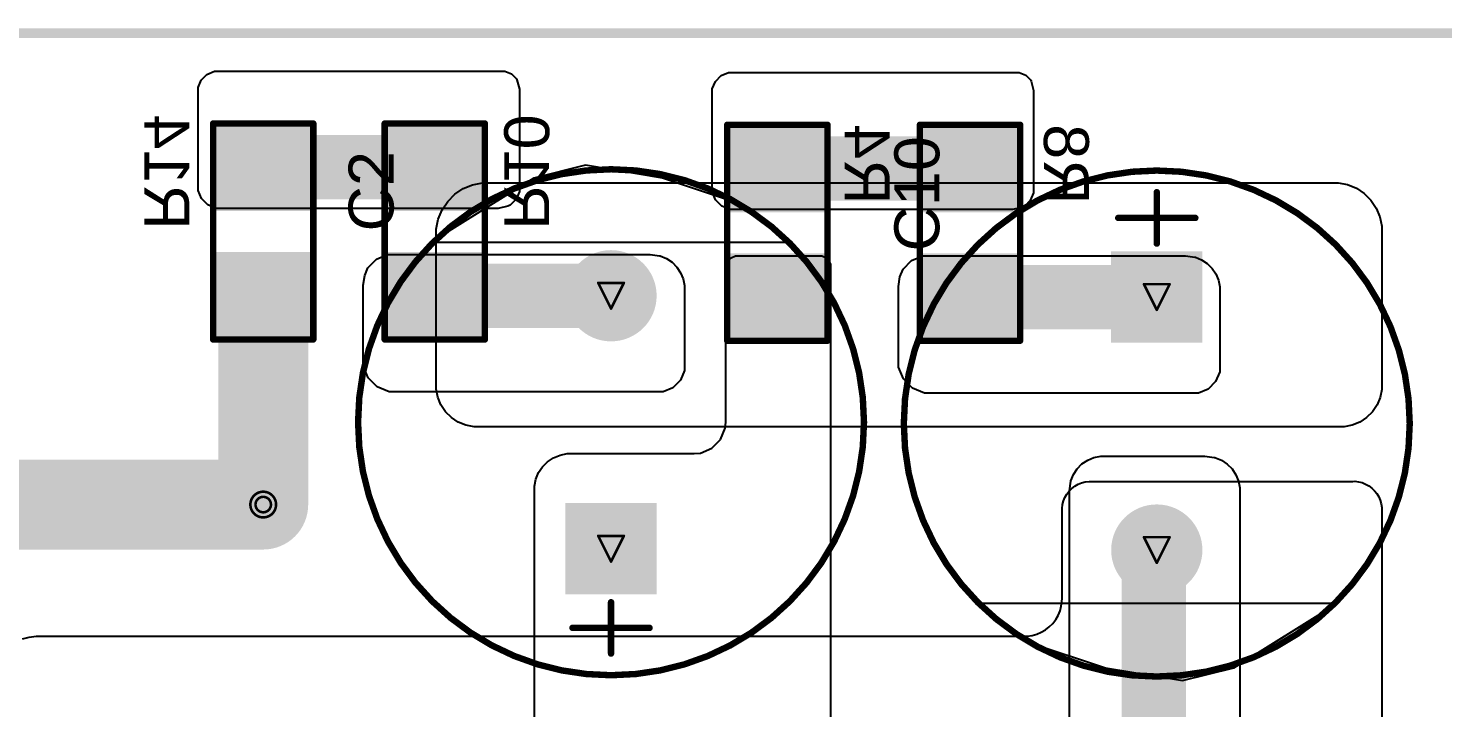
# Model space of a CAD drawing. Header units: inches. Extents: x 0 to 11.2, y -0.2 to 5.5.
# Drawn here: x 3.097 to 4.198, y 2.024 to 2.553 of the extents above; entities that cross this region are included whole.
import ezdxf

# ---------------------------------------------------------------- set-up
doc = ezdxf.new("R2010")
doc.units = ezdxf.units.IN
doc.header["$MEASUREMENT"] = 0
for name, color, linetype in [('Board Outline', 216, 'Continuous'), ('Bottom Layer', 5, 'Continuous'), ('Bottom Overlay', 54, 'Continuous'), ('Bottom Paste', 16, 'Continuous'), ('Bottom Solder', 6, 'Continuous'), ('Drill Drawing', 1, 'Continuous'), ('Multi-Layer', 9, 'Continuous'), ('Pad Holes', 156, 'Continuous'), ('Top Layer', 1, 'Continuous'), ('Top Overlay', 2, 'Continuous'), ('Top Solder', 216, 'Continuous'), ('Via Holes', 16, 'Continuous')]:
    doc.layers.add(name, color=color, linetype=linetype)
doc.styles.add('Arial', font='', dxfattribs={"height": 0.2})
doc.styles.get('Arial').set_extended_font_data('Arial')

# ---------------------------------------------------------------- blocks, each defined once
blk = doc.blocks.new('R___1206_B_36')
at = {"layer": 'Bottom Layer'}
for points in [[(-0.0799999, 0.035), (-0.0199999, 0.035), (-0.0199999, -0.035), (-0.0799999, -0.035)], [(0.0199999, 0.035), (0.0799999, 0.035), (0.0799999, -0.035), (0.0199999, -0.035)]]:
    blk.add_hatch(color=5, dxfattribs=at).paths.add_polyline_path(points)
at = {"layer": 'Bottom Paste'}
for points in [[(-0.0799999, 0.035), (-0.0199999, 0.035), (-0.0199999, -0.035), (-0.0799999, -0.035)], [(0.0199999, 0.035), (0.0799999, 0.035), (0.0799999, -0.035), (0.0199999, -0.035)]]:
    blk.add_hatch(color=16, dxfattribs=at).paths.add_polyline_path(points)
at = {"layer": 'Bottom Solder'}
for points in [[(-0.0839999, 0.039), (-0.0159999, 0.039), (-0.0159999, -0.039), (-0.0839999, -0.039)], [(0.0159999, 0.039), (0.0839999, 0.039), (0.0839999, -0.039), (0.0159999, -0.039)]]:
    blk.add_hatch(color=6, dxfattribs=at).paths.add_polyline_path(points)
at = {"layer": 'Bottom Overlay'}
for points in [[(-0.084, 0.039, 0.005, 0.005, 0), (-0.084, -0.039, 0.005, 0.005, 0)], [(-0.084, 0.039, 0.005, 0.005, 0), (0.084, 0.039, 0.005, 0.005, 0)], [(0.084, 0.039, 0.005, 0.005, 0), (0.084, -0.039, 0.005, 0.005, 0)], [(-0.084, -0.039, 0.005, 0.005, 0), (0.084, -0.039, 0.005, 0.005, 0)]]:
    blk.add_lwpolyline(points, format="xyseb", dxfattribs=at)
for points in [[(-0.08525, 0.039, 0.0025, 0.0025, 1), (-0.08275, 0.039, 0.0025, 0.0025, 1)], [(-0.08525, 0.039, 0.0025, 0.0025, 1), (-0.08275, 0.039, 0.0025, 0.0025, 1)], [(0.08275, 0.039, 0.0025, 0.0025, 1), (0.08525, 0.039, 0.0025, 0.0025, 1)], [(0.08275, 0.039, 0.0025, 0.0025, 1), (0.08525, 0.039, 0.0025, 0.0025, 1)], [(-0.08525, -0.039, 0.0025, 0.0025, 1), (-0.08275, -0.039, 0.0025, 0.0025, 1)], [(-0.08525, -0.039, 0.0025, 0.0025, 1), (-0.08275, -0.039, 0.0025, 0.0025, 1)], [(0.08275, -0.039, 0.0025, 0.0025, 1), (0.08525, -0.039, 0.0025, 0.0025, 1)], [(0.08275, -0.039, 0.0025, 0.0025, 1), (0.08525, -0.039, 0.0025, 0.0025, 1)]]:
    blk.add_lwpolyline(points, format="xyseb", close=True, dxfattribs=at)
blk = doc.blocks.new('R___1206_B_40')
at = {"layer": 'Bottom Layer'}
for points in [[(-0.08, 0.035), (-0.02, 0.035), (-0.02, -0.035), (-0.08, -0.035)], [(0.0199999, 0.035), (0.0799999, 0.035), (0.0799999, -0.035), (0.0199999, -0.035)]]:
    blk.add_hatch(color=5, dxfattribs=at).paths.add_polyline_path(points)
at = {"layer": 'Bottom Paste'}
for points in [[(-0.08, 0.035), (-0.02, 0.035), (-0.02, -0.035), (-0.08, -0.035)], [(0.0199999, 0.035), (0.0799999, 0.035), (0.0799999, -0.035), (0.0199999, -0.035)]]:
    blk.add_hatch(color=16, dxfattribs=at).paths.add_polyline_path(points)
at = {"layer": 'Bottom Solder'}
for points in [[(-0.084, 0.039), (-0.016, 0.039), (-0.016, -0.039), (-0.084, -0.039)], [(0.0159999, 0.039), (0.0839999, 0.039), (0.0839999, -0.039), (0.0159999, -0.039)]]:
    blk.add_hatch(color=6, dxfattribs=at).paths.add_polyline_path(points)
at = {"layer": 'Bottom Overlay'}
for points in [[(-0.084, 0.039, 0.005, 0.005, 0), (0.084, 0.0390001, 0.005, 0.005, 0)], [(-0.084, -0.039, 0.005, 0.005, 0), (-0.084, 0.039, 0.005, 0.005, 0)], [(0.084, -0.039, 0.005, 0.005, 0), (0.084, 0.0390001, 0.005, 0.005, 0)], [(0.084, -0.039, 0.005, 0.005, 0), (-0.084, -0.039, 0.005, 0.005, 0)]]:
    blk.add_lwpolyline(points, format="xyseb", dxfattribs=at)
for points in [[(-0.08525, 0.039, 0.0025, 0.0025, 1), (-0.08275, 0.039, 0.0025, 0.0025, 1)], [(-0.08525, 0.039, 0.0025, 0.0025, 1), (-0.08275, 0.039, 0.0025, 0.0025, 1)], [(0.08275, 0.0390001, 0.0025, 0.0025, 1), (0.08525, 0.0390001, 0.0025, 0.0025, 1)], [(0.08275, 0.0390001, 0.0025, 0.0025, 1), (0.08525, 0.0390001, 0.0025, 0.0025, 1)], [(-0.08525, -0.039, 0.0025, 0.0025, 1), (-0.08275, -0.039, 0.0025, 0.0025, 1)], [(-0.08525, -0.039, 0.0025, 0.0025, 1), (-0.08275, -0.039, 0.0025, 0.0025, 1)], [(0.08275, -0.039, 0.0025, 0.0025, 1), (0.08525, -0.039, 0.0025, 0.0025, 1)], [(0.08275, -0.039, 0.0025, 0.0025, 1), (0.08525, -0.039, 0.0025, 0.0025, 1)]]:
    blk.add_lwpolyline(points, format="xyseb", close=True, dxfattribs=at)
blk = doc.blocks.new('R___1206_B_42')
at = {"layer": 'Bottom Layer'}
for points in [[(-0.0799999, 0.035), (-0.0199999, 0.035), (-0.0199999, -0.035), (-0.0799999, -0.035)], [(0.0199999, 0.035), (0.0799999, 0.035), (0.0799999, -0.035), (0.0199999, -0.035)]]:
    blk.add_hatch(color=5, dxfattribs=at).paths.add_polyline_path(points)
at = {"layer": 'Bottom Paste'}
for points in [[(-0.0799999, 0.035), (-0.0199999, 0.035), (-0.0199999, -0.035), (-0.0799999, -0.035)], [(0.0199999, 0.035), (0.0799999, 0.035), (0.0799999, -0.035), (0.0199999, -0.035)]]:
    blk.add_hatch(color=16, dxfattribs=at).paths.add_polyline_path(points)
at = {"layer": 'Bottom Solder'}
for points in [[(-0.0839999, 0.039), (-0.0159999, 0.039), (-0.0159999, -0.039), (-0.0839999, -0.039)], [(0.0159999, 0.039), (0.0839999, 0.039), (0.0839999, -0.039), (0.0159999, -0.039)]]:
    blk.add_hatch(color=6, dxfattribs=at).paths.add_polyline_path(points)
at = {"layer": 'Bottom Overlay'}
for points in [[(-0.084, 0.039, 0.005, 0.005, 0), (-0.084, -0.0390001, 0.005, 0.005, 0)], [(-0.084, 0.039, 0.005, 0.005, 0), (0.084, 0.039, 0.005, 0.005, 0)], [(0.084, 0.039, 0.005, 0.005, 0), (0.084, -0.0390001, 0.005, 0.005, 0)], [(-0.084, -0.0390001, 0.005, 0.005, 0), (0.084, -0.0390001, 0.005, 0.005, 0)]]:
    blk.add_lwpolyline(points, format="xyseb", dxfattribs=at)
for points in [[(-0.08525, 0.039, 0.0025, 0.0025, 1), (-0.08275, 0.039, 0.0025, 0.0025, 1)], [(-0.08525, 0.039, 0.0025, 0.0025, 1), (-0.08275, 0.039, 0.0025, 0.0025, 1)], [(0.08275, 0.039, 0.0025, 0.0025, 1), (0.08525, 0.039, 0.0025, 0.0025, 1)], [(0.08275, 0.039, 0.0025, 0.0025, 1), (0.08525, 0.039, 0.0025, 0.0025, 1)], [(-0.08525, -0.0390001, 0.0025, 0.0025, 1), (-0.08275, -0.0390001, 0.0025, 0.0025, 1)], [(-0.08525, -0.0390001, 0.0025, 0.0025, 1), (-0.08275, -0.0390001, 0.0025, 0.0025, 1)], [(0.08275, -0.0390001, 0.0025, 0.0025, 1), (0.08525, -0.0390001, 0.0025, 0.0025, 1)], [(0.08275, -0.0390001, 0.0025, 0.0025, 1), (0.08525, -0.0390001, 0.0025, 0.0025, 1)]]:
    blk.add_lwpolyline(points, format="xyseb", close=True, dxfattribs=at)
blk = doc.blocks.new('R___1206_B_46')
at = {"layer": 'Bottom Layer'}
for points in [[(-0.0799999, 0.035), (-0.0199999, 0.035), (-0.0199999, -0.035), (-0.0799999, -0.035)], [(0.0199999, 0.035), (0.0799999, 0.035), (0.0799999, -0.035), (0.0199999, -0.035)]]:
    blk.add_hatch(color=5, dxfattribs=at).paths.add_polyline_path(points)
at = {"layer": 'Bottom Paste'}
for points in [[(-0.0799999, 0.035), (-0.0199999, 0.035), (-0.0199999, -0.035), (-0.0799999, -0.035)], [(0.0199999, 0.035), (0.0799999, 0.035), (0.0799999, -0.035), (0.0199999, -0.035)]]:
    blk.add_hatch(color=16, dxfattribs=at).paths.add_polyline_path(points)
at = {"layer": 'Bottom Solder'}
for points in [[(-0.0839999, 0.039), (-0.0159999, 0.039), (-0.0159999, -0.039), (-0.0839999, -0.039)], [(0.0159999, 0.039), (0.0839999, 0.039), (0.0839999, -0.039), (0.0159999, -0.039)]]:
    blk.add_hatch(color=6, dxfattribs=at).paths.add_polyline_path(points)
at = {"layer": 'Bottom Overlay'}
for points in [[(-0.084, -0.039, 0.005, 0.005, 0), (-0.084, 0.039, 0.005, 0.005, 0)], [(0.084, 0.039, 0.005, 0.005, 0), (-0.084, 0.039, 0.005, 0.005, 0)], [(0.084, -0.039, 0.005, 0.005, 0), (0.084, 0.039, 0.005, 0.005, 0)], [(0.084, -0.039, 0.005, 0.005, 0), (-0.084, -0.039, 0.005, 0.005, 0)]]:
    blk.add_lwpolyline(points, format="xyseb", dxfattribs=at)
for points in [[(-0.08525, 0.039, 0.0025, 0.0025, 1), (-0.08275, 0.039, 0.0025, 0.0025, 1)], [(-0.08525, 0.039, 0.0025, 0.0025, 1), (-0.08275, 0.039, 0.0025, 0.0025, 1)], [(0.08275, 0.039, 0.0025, 0.0025, 1), (0.08525, 0.039, 0.0025, 0.0025, 1)], [(0.08275, 0.039, 0.0025, 0.0025, 1), (0.08525, 0.039, 0.0025, 0.0025, 1)], [(-0.08525, -0.039, 0.0025, 0.0025, 1), (-0.08275, -0.039, 0.0025, 0.0025, 1)], [(-0.08525, -0.039, 0.0025, 0.0025, 1), (-0.08275, -0.039, 0.0025, 0.0025, 1)], [(0.08275, -0.039, 0.0025, 0.0025, 1), (0.08525, -0.039, 0.0025, 0.0025, 1)], [(0.08275, -0.039, 0.0025, 0.0025, 1), (0.08525, -0.039, 0.0025, 0.0025, 1)]]:
    blk.add_lwpolyline(points, format="xyseb", close=True, dxfattribs=at)
blk = doc.blocks.new('87EC0494_71')
at = {"layer": 'Bottom Layer'}
blk.add_hatch(color=5, dxfattribs=at).paths.add_polyline_path([(-0.129916, 0.031496), (-0.066924, 0.031496), (-0.066924, -0.031496), (-0.129916, -0.031496)])
h = blk.add_hatch(color=5, dxfattribs=at)
edge = h.paths.add_edge_path()
edge.add_arc((0.09843, 0), 0.031496, 0, 360)
at = {"layer": 'Bottom Solder'}
blk.add_hatch(color=6, dxfattribs=at).paths.add_polyline_path([(-0.133916, 0.035496), (-0.062924, 0.035496), (-0.062924, -0.035496), (-0.133916, -0.035496)])
h = blk.add_hatch(color=6, dxfattribs=at)
edge = h.paths.add_edge_path()
edge.add_arc((0.09843, 0), 0.035496, 0, 360)
at = {"layer": 'Multi-Layer'}
blk.add_hatch(color=9, dxfattribs=at).paths.add_polyline_path([(-0.129916, 0.031496), (-0.066924, 0.031496), (-0.066924, -0.031496), (-0.129916, -0.031496)])
h = blk.add_hatch(color=9, dxfattribs=at)
edge = h.paths.add_edge_path()
edge.add_arc((0.09843, 0), 0.031496, 0, 360)
at = {"layer": 'Pad Holes'}
h = blk.add_hatch(color=7, dxfattribs=at)
edge = h.paths.add_edge_path()
edge.add_arc((-0.098425, 0), 0.019685, 0, 360)
h = blk.add_hatch(color=7, dxfattribs=at)
edge = h.paths.add_edge_path()
edge.add_arc((0.098425, 0), 0.019685, 0, 360)
at = {"layer": 'Top Layer'}
blk.add_hatch(color=1, dxfattribs=at).paths.add_polyline_path([(-0.129916, 0.031496), (-0.066924, 0.031496), (-0.066924, -0.031496), (-0.129916, -0.031496)])
h = blk.add_hatch(color=1, dxfattribs=at)
edge = h.paths.add_edge_path()
edge.add_arc((0.09843, 0), 0.031496, 0, 360)
at = {"layer": 'Top Solder'}
blk.add_hatch(color=216, dxfattribs=at).paths.add_polyline_path([(-0.133916, 0.035496), (-0.062924, 0.035496), (-0.062924, -0.035496), (-0.133916, -0.035496)])
h = blk.add_hatch(color=216, dxfattribs=at)
edge = h.paths.add_edge_path()
edge.add_arc((0.09843, 0), 0.035496, 0, 360)
at = {"layer": 'Top Overlay'}
for p, q in [((0.14, 0.14), (0.14, 0.14)), ((0.14, 0.14), (0.14, -0.14)), ((0.19, 0.06), (0.14, 0.14)), ((0.2, 0.02), (0.19, 0.06)), ((0.1899999, -0.04), (0.2, 0.02)), ((0.17, -0.1), (0.1899999, -0.04)), ((0.14, -0.14), (0.17, -0.1))]:
    blk.add_line(p, q, dxfattribs=at)
for points in [[(0.19685, 0, 0.005, 0.005, 1), (-0.19685, 0, 0.005, 0.005, 1)], [(-0.16125, 0.03, 0.0025, 0.0025, 1), (-0.15875, 0.03, 0.0025, 0.0025, 1)], [(-0.1981, 0, 0.0025, 0.0025, 1), (-0.1956, 0, 0.0025, 0.0025, 1)], [(-0.1812499, 0, 0.0025, 0.0025, 1), (-0.1787499, 0, 0.0025, 0.0025, 1)], [(-0.1412501, 0, 0.0025, 0.0025, 1), (-0.1387501, 0, 0.0025, 0.0025, 1)], [(0.1956, 0, 0.0025, 0.0025, 1), (0.1981, 0, 0.0025, 0.0025, 1)], [(-0.16125, -0.03, 0.0025, 0.0025, 1), (-0.15875, -0.03, 0.0025, 0.0025, 1)]]:
    blk.add_lwpolyline(points, format="xyseb", close=True, dxfattribs=at)
for points in [[(-0.16, -0.03, 0.005, 0.005, 0), (-0.16, 0.03, 0.005, 0.005, 0)], [(-0.1400001, 0, 0.005, 0.005, 0), (-0.1799999, 0, 0.005, 0.005, 0)]]:
    blk.add_lwpolyline(points, format="xyseb", dxfattribs=at)
blk = doc.blocks.new('87EC0494_77')
at = {"layer": 'Bottom Layer'}
blk.add_hatch(color=5, dxfattribs=at).paths.add_polyline_path([(-0.129916, 0.031496), (-0.066924, 0.031496), (-0.066924, -0.031496), (-0.129916, -0.031496)])
h = blk.add_hatch(color=5, dxfattribs=at)
edge = h.paths.add_edge_path()
edge.add_arc((0.09843, 0), 0.031496, 0, 360)
at = {"layer": 'Bottom Solder'}
blk.add_hatch(color=6, dxfattribs=at).paths.add_polyline_path([(-0.133916, 0.035496), (-0.062924, 0.035496), (-0.062924, -0.035496), (-0.133916, -0.035496)])
h = blk.add_hatch(color=6, dxfattribs=at)
edge = h.paths.add_edge_path()
edge.add_arc((0.09843, 0), 0.035496, 0, 360)
at = {"layer": 'Multi-Layer'}
blk.add_hatch(color=9, dxfattribs=at).paths.add_polyline_path([(-0.129916, 0.031496), (-0.066924, 0.031496), (-0.066924, -0.031496), (-0.129916, -0.031496)])
h = blk.add_hatch(color=9, dxfattribs=at)
edge = h.paths.add_edge_path()
edge.add_arc((0.09843, 0), 0.031496, 0, 360)
at = {"layer": 'Pad Holes'}
h = blk.add_hatch(color=7, dxfattribs=at)
edge = h.paths.add_edge_path()
edge.add_arc((-0.098425, 0), 0.019685, 0, 360)
h = blk.add_hatch(color=7, dxfattribs=at)
edge = h.paths.add_edge_path()
edge.add_arc((0.098425, 0), 0.019685, 0, 360)
at = {"layer": 'Top Layer'}
blk.add_hatch(color=1, dxfattribs=at).paths.add_polyline_path([(-0.129916, 0.031496), (-0.066924, 0.031496), (-0.066924, -0.031496), (-0.129916, -0.031496)])
h = blk.add_hatch(color=1, dxfattribs=at)
edge = h.paths.add_edge_path()
edge.add_arc((0.09843, 0), 0.031496, 0, 360)
at = {"layer": 'Top Solder'}
blk.add_hatch(color=216, dxfattribs=at).paths.add_polyline_path([(-0.133916, 0.035496), (-0.062924, 0.035496), (-0.062924, -0.035496), (-0.133916, -0.035496)])
h = blk.add_hatch(color=216, dxfattribs=at)
edge = h.paths.add_edge_path()
edge.add_arc((0.09843, 0), 0.035496, 0, 360)
at = {"layer": 'Top Overlay'}
for p, q in [((0.14, 0.14), (0.14, 0.14)), ((0.14, 0.14), (0.14, -0.14)), ((0.19, 0.06), (0.14, 0.14)), ((0.2, 0.02), (0.19, 0.06)), ((0.19, -0.04), (0.2, 0.02)), ((0.17, -0.1), (0.19, -0.04)), ((0.14, -0.14), (0.17, -0.1))]:
    blk.add_line(p, q, dxfattribs=at)
for points in [[(0.19685, 0, 0.005, 0.005, 1), (-0.19685, 0, 0.005, 0.005, 1)], [(-0.16125, 0.03, 0.0025, 0.0025, 1), (-0.15875, 0.03, 0.0025, 0.0025, 1)], [(-0.1981, 0, 0.0025, 0.0025, 1), (-0.1956, 0, 0.0025, 0.0025, 1)], [(-0.18125, 0, 0.0025, 0.0025, 1), (-0.17875, 0, 0.0025, 0.0025, 1)], [(-0.1412499, 0, 0.0025, 0.0025, 1), (-0.1387499, 0, 0.0025, 0.0025, 1)], [(0.1956, 0, 0.0025, 0.0025, 1), (0.1981, 0, 0.0025, 0.0025, 1)], [(-0.16125, -0.03, 0.0025, 0.0025, 1), (-0.15875, -0.03, 0.0025, 0.0025, 1)]]:
    blk.add_lwpolyline(points, format="xyseb", close=True, dxfattribs=at)
for points in [[(-0.16, 0.03, 0.005, 0.005, 0), (-0.16, -0.03, 0.005, 0.005, 0)], [(-0.18, 0, 0.005, 0.005, 0), (-0.1399999, 0, 0.005, 0.005, 0)]]:
    blk.add_lwpolyline(points, format="xyseb", dxfattribs=at)

msp = doc.modelspace()

# ---------------------------------------------------------------- hatches: boundary and pattern name
at = {"layer": 'Bottom Layer'}
h = msp.add_hatch(color=5, dxfattribs=at)
edge = h.paths.add_edge_path()
edge.add_arc((3.28, 2.1823813), 0.023622, 0, 360)
at = {"layer": 'Bottom Solder'}
h = msp.add_hatch(color=6, dxfattribs=at)
edge = h.paths.add_edge_path()
edge.add_arc((3.28, 2.1823813), 0.027622, 0, 360)
at = {"layer": 'Top Layer'}
h = msp.add_hatch(color=1, dxfattribs=at)
edge = h.paths.add_edge_path()
edge.add_arc((3.28, 2.1823813), 0.023622, 0, 360)
at = {"layer": 'Top Solder'}
h = msp.add_hatch(color=216, dxfattribs=at)
edge = h.paths.add_edge_path()
edge.add_arc((3.28, 2.1823813), 0.027622, 0, 360)
at = {"layer": 'Via Holes'}
h = msp.add_hatch(color=7, dxfattribs=at)
edge = h.paths.add_edge_path()
edge.add_arc((3.28, 2.1823813), 0.011811, 0, 360)

# ---------------------------------------------------------------- linework, layer by layer
at = {"layer": 'Board Outline'}
msp.add_lwpolyline([(0.0098424, 2.5492132, 0.0075, 0.0075, 0), (4.320866, 2.5492132, 0.0075, 0.0075, 0)], format="xyseb", dxfattribs=at)
at = {"layer": 'Bottom Layer'}
for p, q in [((3.2293173, 2.5067853), (3.2317458, 2.5126484)), ((3.2317458, 2.5126484), (3.2362332, 2.5171357)), ((3.2362332, 2.5171357), (3.2420963, 2.5195643)), ((3.2420963, 2.5195643), (3.2452693, 2.5195642)), ((3.2452693, 2.5195642), (3.2452694, 2.5195645)), ((3.2452694, 2.5195645), (3.4653488, 2.5195643)), ((3.4653488, 2.5195643), (3.4681274, 2.5195645)), ((3.4681274, 2.5195645), (3.4732616, 2.5174381)), ((3.4732616, 2.5174381), (3.4771911, 2.5135085)), ((3.4771911, 2.5135085), (3.4774543, 2.5128731)), ((3.4774543, 2.5128731), (3.4793173, 2.5055963)), ((3.6294039, 2.5057853), (3.6318324, 2.5116484)), ((3.6318324, 2.5116484), (3.6363198, 2.5161357)), ((3.6363198, 2.5161357), (3.6421829, 2.5185643)), ((3.6421829, 2.5185643), (3.6453559, 2.5185642)), ((3.6453559, 2.5185642), (3.645356, 2.5185645)), ((3.645356, 2.5185645), (3.8654354, 2.5185643)), ((3.8654354, 2.5185643), (3.868214, 2.5185645)), ((3.868214, 2.5185645), (3.8733482, 2.5164381)), ((3.8733482, 2.5164381), (3.8772777, 2.5125085)), ((3.8772777, 2.5125085), (3.8775409, 2.5118731)), ((3.8775409, 2.5118731), (3.8794039, 2.5045963)), ((3.2293173, 2.4780593), (3.2293173, 2.5067853)), ((3.4793175, 2.5055955), (3.4793167, 2.429253)), ((3.4793173, 2.5055957), (3.4793172, 2.5055957)), ((3.4793172, 2.5055957), (3.4793175, 2.5055955)), ((3.4793173, 2.5055963), (3.4793173, 2.5055957)), ((3.6294039, 2.4770593), (3.6294039, 2.5057853)), ((3.8794041, 2.5045955), (3.8794033, 2.428253)), ((3.8794039, 2.5045957), (3.8794038, 2.5045957)), ((3.8794038, 2.5045957), (3.8794041, 2.5045955)), ((3.8794039, 2.5045963), (3.8794039, 2.5045957)), ((3.2293174, 2.4303309), (3.2293173, 2.4780593)), ((3.629404, 2.4293309), (3.6294039, 2.4770593)), ((3.2293172, 2.4268535), (3.2293174, 2.4303309)), ((3.2319786, 2.420428), (3.2293172, 2.4268535)), ((3.4793172, 2.4259898), (3.4768201, 2.41996)), ((3.4793167, 2.429253), (3.4793172, 2.4259898)), ((3.6294038, 2.4258535), (3.629404, 2.4293309)), ((3.6320652, 2.419428), (3.6294038, 2.4258535)), ((3.8794038, 2.4249898), (3.8769067, 2.41896)), ((3.8794033, 2.428253), (3.8794038, 2.4249898)), ((3.2368964, 2.4155102), (3.2319786, 2.420428)), ((3.2433219, 2.4128488), (3.2368964, 2.4155102)), ((3.2467993, 2.412849), (3.2433219, 2.4128488)), ((3.4629121, 2.4128487), (3.2467993, 2.412849)), ((3.4702189, 2.4145226), (3.4629121, 2.4128487)), ((3.4722052, 2.4153452), (3.4702189, 2.4145226)), ((3.4768201, 2.41996), (3.4722052, 2.4153452)), ((3.636983, 2.4145102), (3.6320652, 2.419428)), ((3.6434085, 2.4118488), (3.636983, 2.4145102)), ((3.6468859, 2.411849), (3.6434085, 2.4118488)), ((3.8629987, 2.4118487), (3.6468859, 2.411849)), ((3.8703055, 2.4135226), (3.8629987, 2.4118487)), ((3.8722918, 2.4143452), (3.8703055, 2.4135226)), ((3.8769067, 2.41896), (3.8722918, 2.4143452)), ((3.3589699, 2.3606649), (3.3614173, 2.3665736)), ((3.3614173, 2.3665736), (3.3680856, 2.373242)), ((3.3680856, 2.373242), (3.3767982, 2.3768508)), ((3.3767982, 2.3768508), (3.3815135, 2.3768506)), ((3.3815135, 2.3768506), (3.5810928, 2.3768509)), ((3.5810928, 2.3768509), (3.581093, 2.3768506)), ((3.581093, 2.3768506), (3.5810931, 2.3768507)), ((3.5810931, 2.3768507), (3.5810941, 2.3768507)), ((3.5810941, 2.3768507), (3.5884362, 2.3759135)), ((3.5884362, 2.3759135), (3.5888856, 2.3758241)), ((3.5888856, 2.3758241), (3.5937475, 2.3738103)), ((3.5937475, 2.3738103), (3.5981231, 2.3708866)), ((3.5981231, 2.3708866), (3.6018442, 2.3671655)), ((3.6018442, 2.3671655), (3.6047679, 2.3627898)), ((3.6399998, 2.3683366), (3.6414272, 2.371783)), ((3.64, 2.3664715), (3.6399998, 2.3683366)), ((3.6399998, 2.246586), (3.64, 2.3664715)), ((3.6414272, 2.371783), (3.6440649, 2.3744208)), ((3.6440649, 2.3744208), (3.6475113, 2.3758482)), ((3.6475113, 2.3758482), (3.6493764, 2.3758481)), ((3.6493764, 2.3758481), (3.7130874, 2.3758483)), ((3.713087, 2.3758476), (3.7147516, 2.3758489)), ((3.7130874, 2.3758483), (3.713087, 2.3758476)), ((3.7147516, 2.3758489), (3.717828, 2.3745764)), ((3.717828, 2.3745764), (3.7201826, 2.372223)), ((3.7201826, 2.372223), (3.7214567, 2.3691473)), ((3.7214567, 2.3691473), (3.7214563, 2.3674827)), ((3.7214563, 2.3674827), (3.7214565, 1.8614565)), ((3.7779285, 2.3655711), (3.7845968, 2.3722395)), ((3.7845968, 2.3722395), (3.7933094, 2.3758483)), ((3.7933094, 2.3758483), (3.7980247, 2.3758481)), ((3.7980247, 2.3758481), (3.997604, 2.3758484)), ((3.997604, 2.3758484), (3.9976042, 2.3758481)), ((3.9976042, 2.3758481), (3.9976043, 2.3758482)), ((3.9976043, 2.3758482), (3.9976053, 2.3758482)), ((3.9976053, 2.3758482), (4.0049474, 2.374911)), ((4.0049474, 2.374911), (4.0053968, 2.3748216)), ((4.0053968, 2.3748216), (4.0102587, 2.3728078)), ((4.0102587, 2.3728078), (4.0146343, 2.3698841)), ((4.0146343, 2.3698841), (4.0183554, 2.366163)), ((3.3578088, 2.3531456), (3.3589699, 2.3606649)), ((3.6047679, 2.3627898), (3.6067817, 2.3579279)), ((3.6067817, 2.3579279), (3.6078083, 2.3527665)), ((3.77432, 2.3521431), (3.7754811, 2.3596624)), ((3.7754811, 2.3596624), (3.7779285, 2.3655711)), ((4.0183554, 2.366163), (4.0212791, 2.3617873)), ((4.0212791, 2.3617873), (4.0232929, 2.3569254)), ((4.0232929, 2.3569254), (4.0243195, 2.351764)), ((3.3578086, 2.3116405), (3.3578087, 2.3531456)), ((3.3578087, 2.3531456), (3.3578088, 2.3531456)), ((3.6078083, 2.3527665), (3.6078082, 2.3501353)), ((3.6078082, 2.3501353), (3.6078087, 2.2867649)), ((3.7743198, 2.310638), (3.7743199, 2.3521431)), ((3.7743199, 2.3521431), (3.77432, 2.3521431)), ((4.0243195, 2.351764), (4.0243194, 2.3491328)), ((4.0243194, 2.3491328), (4.0243199, 2.2857624)), ((3.3578086, 2.295432), (3.3578086, 2.3116405)), ((3.7743198, 2.2944295), (3.7743198, 2.310638)), ((3.3578085, 2.2904002), (3.3578086, 2.295432)), ((3.3616597, 2.2811026), (3.3578085, 2.2904002)), ((3.7743197, 2.2893977), (3.7743198, 2.2944295)), ((3.7781709, 2.2801001), (3.7743197, 2.2893977)), ((3.3687758, 2.2739865), (3.3616597, 2.2811026)), ((3.6046483, 2.2791351), (3.5988088, 2.2732956)), ((3.6078087, 2.2867649), (3.6046483, 2.2791351)), ((3.785287, 2.272984), (3.7781709, 2.2801001)), ((4.0243199, 2.2857624), (4.0211595, 2.2781326)), ((3.3780735, 2.2701353), (3.3687758, 2.2739865)), ((3.3831053, 2.2701354), (3.3780735, 2.2701353)), ((3.3831055, 2.2701353), (3.3831053, 2.2701354)), ((3.591179, 2.2701353), (3.3831055, 2.2701353)), ((3.5988088, 2.2732956), (3.591179, 2.2701353)), ((3.7945847, 2.2691328), (3.785287, 2.272984)), ((3.7996165, 2.2691329), (3.7945847, 2.2691328)), ((3.7996167, 2.2691328), (3.7996165, 2.2691329)), ((4.0076902, 2.2691328), (3.7996167, 2.2691328)), ((4.01532, 2.2722931), (4.0076902, 2.2691328)), ((4.0211595, 2.2781326), (4.01532, 2.2722931)), ((3.6395276, 2.2417891), (3.6399998, 2.246586)), ((3.6358565, 2.2329254), (3.6395276, 2.2417891)), ((3.620209, 2.2224705), (3.6290727, 2.2261416)), ((3.6290727, 2.2261416), (3.6358565, 2.2329254)), ((3.4973955, 2.2118403), (3.5012982, 2.215743)), ((3.5012982, 2.215743), (3.5058874, 2.2188094)), ((3.5058874, 2.2188094), (3.5109866, 2.2209216)), ((3.5109866, 2.2209216), (3.5163999, 2.2219984)), ((3.5163999, 2.2219984), (3.5191596, 2.2219984)), ((3.5191596, 2.2219984), (3.6154121, 2.2219983)), ((3.6154121, 2.2219983), (3.620209, 2.2224705)), ((3.6154121, 2.2219983), (3.6154121, 2.2219983)), ((3.6154121, 2.2219983), (3.6154122, 2.2219983)), ((3.6154122, 2.2219983), (3.6154121, 2.2219983)), ((3.9133761, 2.2102112), (3.9171372, 2.2139723)), ((3.9171372, 2.2139723), (3.9215599, 2.2169273)), ((3.9215599, 2.2169273), (3.9264741, 2.2189626)), ((3.9264741, 2.2189626), (3.9316909, 2.22)), ((3.9316909, 2.22), (3.9343505, 2.2199998)), ((3.9343505, 2.2199998), (4.0126288, 2.22)), ((4.0126288, 2.22), (4.012629, 2.2199997)), ((4.012629, 2.2199997), (4.0126291, 2.2199998)), ((4.0126291, 2.2199998), (4.01263, 2.2199998)), ((4.01263, 2.2199998), (4.0199731, 2.2190756)), ((4.0199731, 2.2190756), (4.0206128, 2.2189484)), ((4.0206128, 2.2189484), (4.0255941, 2.2168854)), ((4.0255941, 2.2168854), (4.0300771, 2.2138901)), ((4.0300771, 2.2138901), (4.0338896, 2.2100777)), ((3.4911402, 2.1967386), (3.4922169, 2.2021519)), ((3.4922169, 2.2021519), (3.4943291, 2.2072511)), ((3.4943291, 2.2072511), (3.4973955, 2.2118403)), ((3.9083858, 2.2008742), (3.9104211, 2.2057885)), ((3.9104211, 2.2057885), (3.9133761, 2.2102112)), ((4.0338896, 2.2100777), (4.036885, 2.2055948)), ((4.036885, 2.2055948), (4.0389482, 2.2006136)), ((3.4911393, 2.0061399), (3.4911402, 2.193979)), ((3.4911402, 2.193979), (3.4911402, 2.1967386)), ((3.9073487, 2.1929977), (3.9073488, 2.1929979)), ((3.907349, 1.9061569), (3.9073487, 2.1929977)), ((3.9073488, 2.1929979), (3.9083296, 2.2005916)), ((3.9083296, 2.2005916), (3.9083858, 2.2008742)), ((4.0389482, 2.2006136), (4.0399999, 2.1953256)), ((4.0399999, 2.1953256), (4.0399998, 2.1926298)), ((4.0399998, 2.1926298), (4.04, 1.9956162))]:
    msp.add_line(p, q, dxfattribs=at)
for points in [[(3.28, 2.4448498, 0.05, 0.05, 0), (3.4134912, 2.4448498, 0.05, 0.05, 0)], [(3.4134912, 2.4448498, 0.05, 0.05, 0), (3.4134913, 2.4448499, 0.05, 0.05, 0)], [(3.69, 2.4438498, 0.05, 0.05, 0), (3.83, 2.4438498, 0.05, 0.05, 0)], [(3.28, 2.1823813, 0.07, 0.07, 0), (3.28, 2.3344214, 0.07, 0.07, 0)], [(3.4134913, 2.34485, 0.05, 0.05, 0), (3.4134938, 2.3448525, 0.05, 0.05, 0)], [(3.4134938, 2.3448525, 0.05, 0.05, 0), (3.5506531, 2.3448525, 0.05, 0.05, 0)], [(3.5506531, 2.3448525, 0.05, 0.05, 0), (3.5506556, 2.34485, 0.05, 0.05, 0)], [(3.83, 2.34385, 0.05, 0.05, 0), (3.8300025, 2.3438475, 0.05, 0.05, 0)], [(3.8300025, 2.3438475, 0.05, 0.05, 0), (3.9753365, 2.3438475, 0.05, 0.05, 0)], [(3.9753365, 2.3438475, 0.05, 0.05, 0), (3.975339, 2.34385, 0.05, 0.05, 0)], [(3.9729969, 2.1446579, 0.05, 0.05, -0.4142135623730951), (3.975339, 2.147, 0.05, 0.05, 0)], [(3.9729969, 1.916572, 0.05, 0.05, 0), (3.9729969, 2.1446579, 0.05, 0.05, 0)]]:
    msp.add_lwpolyline(points, format="xyseb", dxfattribs=at)
for points in [[(3.2675, 2.4448498, 0.025, 0.025, 1), (3.2925, 2.4448498, 0.025, 0.025, 1)], [(3.4009912, 2.4448498, 0.025, 0.025, 1), (3.4259912, 2.4448498, 0.025, 0.025, 1)], [(3.4009912, 2.4448498, 0.025, 0.025, 1), (3.4259912, 2.4448498, 0.025, 0.025, 1)], [(3.4009913, 2.4448499, 0.025, 0.025, 1), (3.4259913, 2.4448499, 0.025, 0.025, 1)], [(3.6775, 2.4438498, 0.025, 0.025, 1), (3.7025, 2.4438498, 0.025, 0.025, 1)], [(3.8175, 2.4438498, 0.025, 0.025, 1), (3.8425, 2.4438498, 0.025, 0.025, 1)], [(3.2625, 2.3344214, 0.035, 0.035, 1), (3.2975, 2.3344214, 0.035, 0.035, 1)], [(3.4009913, 2.34485, 0.025, 0.025, 1), (3.4259913, 2.34485, 0.025, 0.025, 1)], [(3.4009938, 2.3448525, 0.025, 0.025, 1), (3.4259938, 2.3448525, 0.025, 0.025, 1)], [(3.4009938, 2.3448525, 0.025, 0.025, 1), (3.4259938, 2.3448525, 0.025, 0.025, 1)], [(3.5381531, 2.3448525, 0.025, 0.025, 1), (3.5631531, 2.3448525, 0.025, 0.025, 1)], [(3.5381531, 2.3448525, 0.025, 0.025, 1), (3.5631531, 2.3448525, 0.025, 0.025, 1)], [(3.5381556, 2.34485, 0.025, 0.025, 1), (3.5631556, 2.34485, 0.025, 0.025, 1)], [(3.8175, 2.34385, 0.025, 0.025, 1), (3.8425, 2.34385, 0.025, 0.025, 1)], [(3.8175025, 2.3438475, 0.025, 0.025, 1), (3.8425025, 2.3438475, 0.025, 0.025, 1)], [(3.8175025, 2.3438475, 0.025, 0.025, 1), (3.8425025, 2.3438475, 0.025, 0.025, 1)], [(3.9628365, 2.3438475, 0.025, 0.025, 1), (3.9878365, 2.3438475, 0.025, 0.025, 1)], [(3.9628365, 2.3438475, 0.025, 0.025, 1), (3.9878365, 2.3438475, 0.025, 0.025, 1)], [(3.962839, 2.34385, 0.025, 0.025, 1), (3.987839, 2.34385, 0.025, 0.025, 1)], [(3.2625, 2.1823813, 0.035, 0.035, 1), (3.2975, 2.1823813, 0.035, 0.035, 1)], [(3.9604969, 2.1446579, 0.025, 0.025, 1), (3.9854969, 2.1446579, 0.025, 0.025, 1)], [(3.9604969, 2.1446579, 0.025, 0.025, 1), (3.9854969, 2.1446579, 0.025, 0.025, 1)], [(3.962839, 2.147, 0.025, 0.025, 1), (3.987839, 2.147, 0.025, 0.025, 1)]]:
    msp.add_lwpolyline(points, format="xyseb", close=True, dxfattribs=at)
at = {"layer": 'Drill Drawing'}
for points in [[(3.5406556, 2.35485, 0.002, 0.002, 0), (3.5606556, 2.35485, 0.002, 0.002, 0)], [(3.5406556, 2.35485, 0.002, 0.002, 0), (3.5506556, 2.33485, 0.002, 0.002, 0)], [(3.5506556, 2.33485, 0.002, 0.002, 0), (3.5606556, 2.35485, 0.002, 0.002, 0)], [(3.965339, 2.35385, 0.002, 0.002, 0), (3.985339, 2.35385, 0.002, 0.002, 0)], [(3.965339, 2.35385, 0.002, 0.002, 0), (3.975339, 2.33385, 0.002, 0.002, 0)], [(3.975339, 2.33385, 0.002, 0.002, 0), (3.985339, 2.35385, 0.002, 0.002, 0)], [(3.5406556, 2.158, 0.002, 0.002, 0), (3.5606556, 2.158, 0.002, 0.002, 0)], [(3.5406556, 2.158, 0.002, 0.002, 0), (3.5506556, 2.138, 0.002, 0.002, 0)], [(3.5506556, 2.138, 0.002, 0.002, 0), (3.5606556, 2.158, 0.002, 0.002, 0)], [(3.965339, 2.157, 0.002, 0.002, 0), (3.985339, 2.157, 0.002, 0.002, 0)], [(3.965339, 2.157, 0.002, 0.002, 0), (3.975339, 2.137, 0.002, 0.002, 0)], [(3.975339, 2.137, 0.002, 0.002, 0), (3.985339, 2.157, 0.002, 0.002, 0)]]:
    msp.add_lwpolyline(points, format="xyseb", dxfattribs=at)
for points in [[(3.5401556, 2.35485, 0.001, 0.001, 1), (3.5411556, 2.35485, 0.001, 0.001, 1)], [(3.5401556, 2.35485, 0.001, 0.001, 1), (3.5411556, 2.35485, 0.001, 0.001, 1)], [(3.5601556, 2.35485, 0.001, 0.001, 1), (3.5611556, 2.35485, 0.001, 0.001, 1)], [(3.5601556, 2.35485, 0.001, 0.001, 1), (3.5611556, 2.35485, 0.001, 0.001, 1)], [(3.964839, 2.35385, 0.001, 0.001, 1), (3.965839, 2.35385, 0.001, 0.001, 1)], [(3.964839, 2.35385, 0.001, 0.001, 1), (3.965839, 2.35385, 0.001, 0.001, 1)], [(3.984839, 2.35385, 0.001, 0.001, 1), (3.985839, 2.35385, 0.001, 0.001, 1)], [(3.984839, 2.35385, 0.001, 0.001, 1), (3.985839, 2.35385, 0.001, 0.001, 1)], [(3.5501556, 2.33485, 0.001, 0.001, 1), (3.5511556, 2.33485, 0.001, 0.001, 1)], [(3.5501556, 2.33485, 0.001, 0.001, 1), (3.5511556, 2.33485, 0.001, 0.001, 1)], [(3.974839, 2.33385, 0.001, 0.001, 1), (3.975839, 2.33385, 0.001, 0.001, 1)], [(3.974839, 2.33385, 0.001, 0.001, 1), (3.975839, 2.33385, 0.001, 0.001, 1)], [(3.29, 2.1823813, 0.002, 0.002, 1), (3.27, 2.1823813, 0.002, 0.002, 1)], [(3.2695, 2.1823813, 0.001, 0.001, 1), (3.2705, 2.1823813, 0.001, 0.001, 1)], [(3.286, 2.1823813, 0.002, 0.002, 1), (3.274, 2.1823813, 0.002, 0.002, 1)], [(3.2735, 2.1823813, 0.001, 0.001, 1), (3.2745, 2.1823813, 0.001, 0.001, 1)], [(3.2855, 2.1823813, 0.001, 0.001, 1), (3.2865, 2.1823813, 0.001, 0.001, 1)], [(3.2895, 2.1823813, 0.001, 0.001, 1), (3.2905, 2.1823813, 0.001, 0.001, 1)], [(3.5401556, 2.158, 0.001, 0.001, 1), (3.5411556, 2.158, 0.001, 0.001, 1)], [(3.5401556, 2.158, 0.001, 0.001, 1), (3.5411556, 2.158, 0.001, 0.001, 1)], [(3.5601556, 2.158, 0.001, 0.001, 1), (3.5611556, 2.158, 0.001, 0.001, 1)], [(3.5601556, 2.158, 0.001, 0.001, 1), (3.5611556, 2.158, 0.001, 0.001, 1)], [(3.964839, 2.157, 0.001, 0.001, 1), (3.965839, 2.157, 0.001, 0.001, 1)], [(3.964839, 2.157, 0.001, 0.001, 1), (3.965839, 2.157, 0.001, 0.001, 1)], [(3.984839, 2.157, 0.001, 0.001, 1), (3.985839, 2.157, 0.001, 0.001, 1)], [(3.984839, 2.157, 0.001, 0.001, 1), (3.985839, 2.157, 0.001, 0.001, 1)], [(3.5501556, 2.138, 0.001, 0.001, 1), (3.5511556, 2.138, 0.001, 0.001, 1)], [(3.5501556, 2.138, 0.001, 0.001, 1), (3.5511556, 2.138, 0.001, 0.001, 1)], [(3.974839, 2.137, 0.001, 0.001, 1), (3.975839, 2.137, 0.001, 0.001, 1)], [(3.974839, 2.137, 0.001, 0.001, 1), (3.975839, 2.137, 0.001, 0.001, 1)]]:
    msp.add_lwpolyline(points, format="xyseb", close=True, dxfattribs=at)
at = {"layer": 'Top Layer'}
for p, q in [((3.4429489, 2.431276), (3.4506768, 2.4328132)), ((3.4506768, 2.4328132), (3.4546164, 2.4328131)), ((3.4546164, 2.4328131), (3.5146167, 2.4328135)), ((3.5146167, 2.4328135), (4.1165948, 2.4328135)), ((4.1165948, 2.4328135), (4.1238407, 2.4313722)), ((3.4235465, 2.4183118), (3.429118, 2.4238833)), ((3.429118, 2.4238833), (3.4356694, 2.4282608)), ((3.4356694, 2.4282608), (3.4429489, 2.431276)), ((4.1238407, 2.4313722), (4.1306661, 2.428545)), ((4.1306661, 2.428545), (4.1368088, 2.4244406)), ((4.1368088, 2.4244406), (4.1420328, 2.4192166)), ((3.4161538, 2.404481), (3.4191691, 2.4117605)), ((3.4191691, 2.4117605), (3.4235465, 2.4183118)), ((4.1420328, 2.4192166), (4.1461372, 2.4130739)), ((4.1461372, 2.4130739), (4.1489644, 2.4062485)), ((3.4146166, 2.3967531), (3.4161538, 2.404481)), ((4.1489644, 2.4062485), (4.1504057, 2.3990026)), ((3.4146167, 2.3928135), (3.4146166, 2.3967531)), ((3.4146168, 2.2754798), (3.4146167, 2.3928135)), ((4.1504057, 2.3990026), (4.1504057, 2.3953088)), ((4.1504057, 2.3953088), (4.1504057, 2.2752129)), ((3.4146167, 2.2722625), (3.4146168, 2.2754798)), ((3.4158721, 2.2659514), (3.4146167, 2.2722625)), ((4.1504057, 2.2720218), (4.1491606, 2.2657623)), ((4.1504057, 2.2752129), (4.1504057, 2.2720218)), ((3.4183345, 2.2600065), (3.4158721, 2.2659514)), ((3.4219094, 2.2546562), (3.4183345, 2.2600065)), ((4.1467182, 2.259866), (4.1431725, 2.2545594)), ((4.1491606, 2.2657623), (4.1467182, 2.259866)), ((3.4264594, 2.2501062), (3.4219094, 2.2546562)), ((3.4318097, 2.2465312), (3.4264594, 2.2501062)), ((3.4377546, 2.2440688), (3.4318097, 2.2465312)), ((4.1333531, 2.2465009), (4.1274568, 2.2440585)), ((4.1386597, 2.2500466), (4.1333531, 2.2465009)), ((4.1431725, 2.2545594), (4.1386597, 2.2500466)), ((3.4440657, 2.2428134), (3.4377546, 2.2440688)), ((3.447283, 2.2428135), (3.4440657, 2.2428134)), ((4.1211973, 2.2428135), (3.447283, 2.2428135)), ((4.1274568, 2.2440585), (4.1211973, 2.2428135)), ((3.9038669, 2.1879207), (3.9053423, 2.1904761)), ((3.9053423, 2.1904761), (3.9071386, 2.1928171)), ((3.9071386, 2.1928171), (3.9092251, 2.1949036)), ((3.9092251, 2.1949036), (3.9115661, 2.1967)), ((3.9115661, 2.1967), (3.9141215, 2.1981754)), ((3.9141215, 2.1981754), (3.9168477, 2.1993046)), ((3.9168477, 2.1993046), (3.9196979, 2.2000683)), ((3.9196979, 2.2000683), (3.9226235, 2.2004535)), ((3.9226235, 2.2004535), (3.9240989, 2.2004535)), ((3.9240989, 2.2004535), (3.924099, 2.2004536)), ((3.924099, 2.2004536), (4.127903, 2.2004535)), ((4.127903, 2.2004535), (4.1293571, 2.2004744)), ((4.1293571, 2.2004744), (4.1322458, 2.2001362)), ((4.1322458, 2.2001362), (4.1350657, 2.1994238)), ((4.1350657, 2.1994238), (4.1377685, 2.1983494)), ((4.1377685, 2.1983494), (4.1403079, 2.1969314)), ((4.1403079, 2.1969314), (4.1426404, 2.195194)), ((4.1426404, 2.195194), (4.1447262, 2.1931669)), ((4.1447262, 2.1931669), (4.1465295, 2.190885)), ((4.1465295, 2.190885), (4.1480195, 2.1883871)), ((3.9015888, 2.1794187), (3.901974, 2.1823443)), ((3.9015889, 2.1779433), (3.9015888, 2.1794187)), ((3.901974, 2.1823443), (3.9027377, 2.1851945)), ((3.9027377, 2.1851945), (3.9038669, 2.1879207)), ((4.1480195, 2.1883871), (4.1491706, 2.1857161)), ((4.1491706, 2.1857161), (4.1499633, 2.1829177)), ((4.1499633, 2.1829177), (4.1503838, 2.1800398)), ((4.1503838, 2.1800398), (4.1504044, 2.1785857)), ((3.9015889, 2.108993), (3.9015889, 2.1779433)), ((4.1504044, 2.1785857), (4.1504046, 2.1785858)), ((4.1504046, 2.1785858), (4.150406, 1.845085)), ((3.9000501, 2.0996734), (3.9010317, 2.1033366)), ((3.9010317, 2.1033366), (3.9015267, 2.1070966)), ((3.9015267, 2.1070966), (3.9015887, 2.1089929)), ((3.9015887, 2.1089929), (3.9015889, 2.108993)), ((3.8943939, 2.0898765), (3.8967026, 2.0928852)), ((3.8967026, 2.0928852), (3.8985988, 2.0961696)), ((3.8985988, 2.0961696), (3.9000501, 2.0996734)), ((3.8744921, 2.080062), (3.8782521, 2.080557)), ((3.8782521, 2.080557), (3.8819153, 2.0815386)), ((3.8819153, 2.0815386), (3.8854191, 2.0829899)), ((3.8854191, 2.0829899), (3.8887035, 2.0848861)), ((3.8887035, 2.0848861), (3.8917122, 2.0871948)), ((3.8917122, 2.0871948), (3.8943939, 2.0898765)), ((3.0925459, 2.0778637), (3.0978455, 2.0792837)), ((3.0978455, 2.0792837), (3.1032851, 2.0799999)), ((3.1032851, 2.0799999), (3.1060284, 2.0799999)), ((3.1060284, 2.0799999), (3.1060285, 2.08)), ((3.1060285, 2.08), (3.8725958, 2.08)), ((3.8725958, 2.08), (3.8744921, 2.080062))]:
    msp.add_line(p, q, dxfattribs=at)
msp.add_lwpolyline([(3.0562566, 2.1823813, 0.07, 0.07, 0), (3.28, 2.1823813, 0.07, 0.07, 0)], format="xyseb", dxfattribs=at)
msp.add_lwpolyline([(3.2625, 2.1823813, 0.035, 0.035, 1), (3.2975, 2.1823813, 0.035, 0.035, 1)], format="xyseb", close=True, dxfattribs=at)

# ---------------------------------------------------------------- block references
for name, p, rotation in [('R___1206_B_36', (3.28, 2.3948499), 90), ('R___1206_B_40', (3.4134913, 2.3948499), 270), ('R___1206_B_46', (3.6800866, 2.3938499), 270), ('R___1206_B_42', (3.83, 2.3938499), 90), ('87EC0494_77', (3.5506556, 2.246425), 90), ('87EC0494_71', (3.975339, 2.245425), 270)]:
    msp.add_blockref(name, p, dxfattribs=dict(rotation=rotation))

# ---------------------------------------------------------------- texts
at = {"layer": 'Bottom Overlay', "style": 'Arial', "text_generation_flag": 2}
for s, p in [('R14', (3.1875057, 2.3962642)), ('R10', (3.4675057, 2.3962642)), ('R4', (3.7325057, 2.4158428)), ('R8', (3.8875057, 2.4158428))]:
    msp.add_text(s, height=0.035, rotation=270, dxfattribs=at).set_placement(p)
at = {"layer": 'Top Overlay', "style": 'Arial'}
for s, p in [('C10', (3.8061312, 2.3793256)), ('C2', (3.3814483, 2.3949062))]:
    msp.add_text(s, height=0.035, rotation=90, dxfattribs=at).set_placement(p)

doc.saveas('drawing.dxf')
